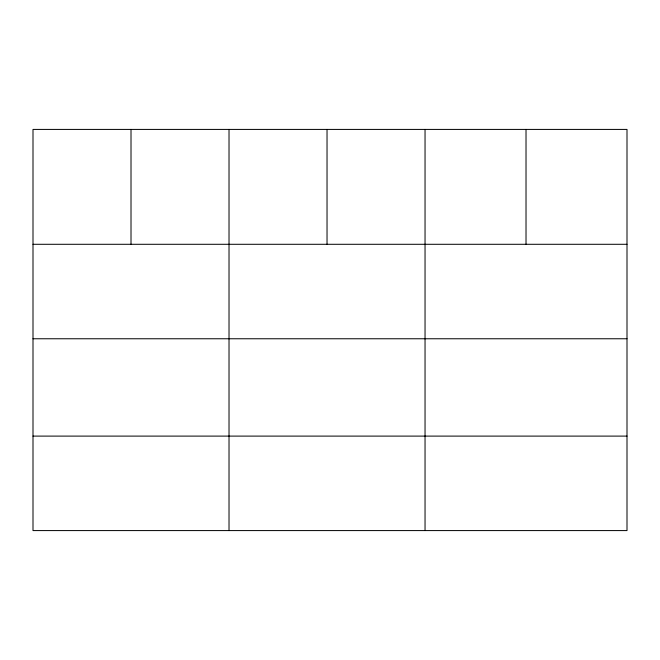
<?xml version="1.0" encoding="UTF-8"?>
<svg xmlns="http://www.w3.org/2000/svg" width="660" height="660" viewBox="0 0 660 660"><rect width="100%" height="100%" fill="white"/><g stroke="black" fill="none" stroke-linecap="round" stroke-linejoin="round"><path stroke-width="0.99" d="M627 338.762L627 129.418L33 129.418L33 530.582L627 530.582L627 338.762L33 338.762M33 244.291L627 244.291M33 436.103L627 436.103M526.02 129.418L526.02 244.291M425.04 129.418L425.04 530.582M327.03 129.418L327.03 244.291M229.02 129.418L229.02 530.582M131.01 129.418L131.01 244.291"/></g></svg>
